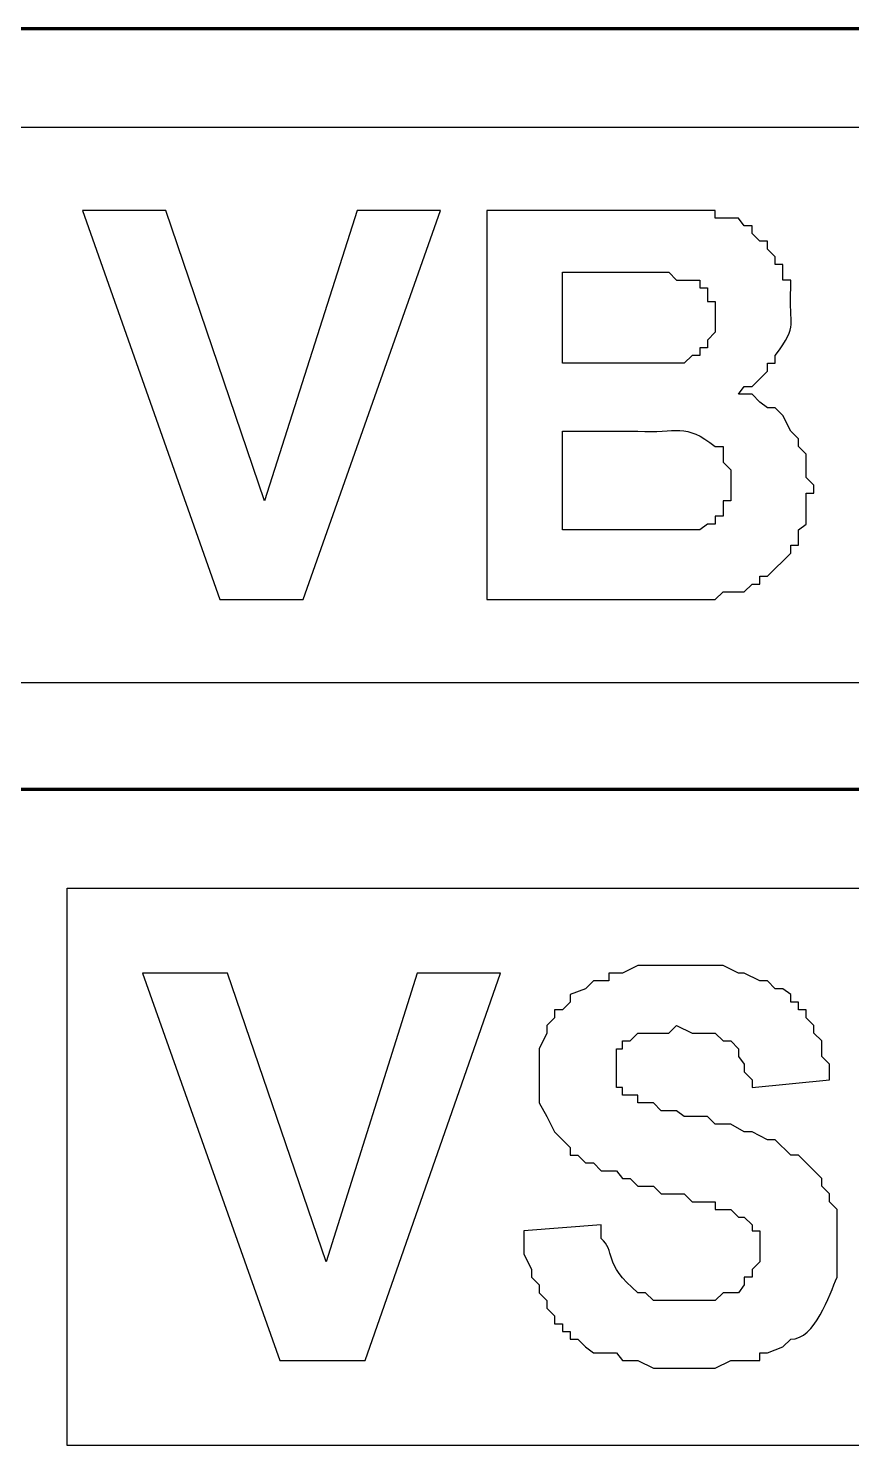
# Model space of a CAD drawing. Header units: millimetres. Extents: x -109 to -14.2, y -107.5 to -24.7.
# Drawn here: x -43.356 to -40.61, y -45.439 to -40.715 of the extents above; entities that cross this region are included whole.
import ezdxf

# ---------------------------------------------------------------- set-up
doc = ezdxf.new("R2010")
doc.units = ezdxf.units.MM
doc.header["$MEASUREMENT"] = 0
doc.layers.add('layer 1', color=7, linetype='Continuous')

msp = doc.modelspace()

# ---------------------------------------------------------------- linework, layer by layer
at = {"layer": 'layer 1', "color": 0, "lineweight": 80}
for points in [[(-46.6086, -40.7152), (-46.6086, -40.7152), (-37.9674, -40.7152), (-37.9674, -40.7152)], [(-46.6086, -43.2515), (-46.6086, -43.2515), (-37.9674, -43.2515), (-37.9674, -43.2515)]]:
    msp.add_open_spline(points, degree=3, dxfattribs=at)
at = {"layer": 'layer 1', "color": 0}
for points, knots in [([(-43.427, -41.0444), (-43.427, -41.0444), (-43.427, -42.8965), (-43.427, -42.8965), (-43.427, -42.8965), (-43.427, -42.8965), (-37.9674, -42.8965), (-37.9674, -42.8965), (-37.9674, -42.8965), (-37.9674, -42.8965), (-37.9674, -41.0444), (-37.9674, -41.0444), (-37.9674, -41.0444), (-37.9674, -41.0444), (-43.427, -41.0444), (-43.427, -41.0444)], [0, 0, 0, 0, 0.2, 0.2, 0.2, 0.2, 0.4, 0.4, 0.4, 0.4, 0.6, 0.6, 0.6, 0.6, 1, 1, 1, 1]), ([(-42.7171, -42.619), (-42.7171, -42.619), (-43.1753, -41.3219), (-43.1753, -41.3219), (-43.1753, -41.3219), (-43.1753, -41.3219), (-42.8978, -41.3219), (-42.8978, -41.3219), (-42.8978, -41.3219), (-42.8978, -41.3219), (-42.5687, -42.2899), (-42.5687, -42.2899), (-42.5687, -42.2899), (-42.5687, -42.2899), (-42.2589, -41.3219), (-42.2589, -41.3219), (-42.2589, -41.3219), (-42.2589, -41.3219), (-41.9814, -41.3219), (-41.9814, -41.3219), (-41.9814, -41.3219), (-41.9814, -41.3219), (-42.4396, -42.619), (-42.4396, -42.619), (-42.4396, -42.619), (-42.4396, -42.619), (-42.7171, -42.619), (-42.7171, -42.619)], [0, 0, 0, 0, 0.125, 0.125, 0.125, 0.125, 0.25, 0.25, 0.25, 0.25, 0.375, 0.375, 0.375, 0.375, 0.5, 0.5, 0.5, 0.5, 0.625, 0.625, 0.625, 0.625, 0.75, 0.75, 0.75, 0.75, 1, 1, 1, 1]), ([(-41.8265, -41.3219), (-41.8265, -41.3219), (-41.3232, -41.3219), (-41.3232, -41.3219), (-41.3232, -41.3219), (-41.2457, -41.3219), (-41.1683, -41.3219), (-41.0908, -41.3219), (-41.0908, -41.3219), (-41.0908, -41.3219), (-41.0651, -41.3219), (-41.0651, -41.3219), (-41.0651, -41.3219), (-41.0651, -41.3219), (-41.0651, -41.3477), (-41.0651, -41.3477), (-41.0651, -41.3477), (-41.0651, -41.3477), (-40.9876, -41.3477), (-40.9876, -41.3477), (-40.9876, -41.3477), (-40.9876, -41.3477), (-40.9683, -41.3735), (-40.9683, -41.3735), (-40.9683, -41.3735), (-40.9683, -41.3735), (-40.9424, -41.3735), (-40.9424, -41.3735), (-40.9424, -41.3735), (-40.9424, -41.3735), (-40.9424, -41.3993), (-40.9424, -41.3993), (-40.9424, -41.3993), (-40.9424, -41.3993), (-40.9166, -41.4251), (-40.9166, -41.4251), (-40.9166, -41.4251), (-40.9166, -41.4251), (-40.8908, -41.4251), (-40.8908, -41.4251), (-40.8908, -41.4251), (-40.8908, -41.4251), (-40.8908, -41.4509), (-40.8908, -41.4509), (-40.8908, -41.4509), (-40.8908, -41.4509), (-40.865, -41.4768), (-40.865, -41.4768), (-40.865, -41.4768), (-40.865, -41.4768), (-40.865, -41.5025), (-40.865, -41.5025), (-40.865, -41.5025), (-40.865, -41.5025), (-40.8392, -41.5025), (-40.8392, -41.5025), (-40.8392, -41.5025), (-40.8392, -41.5025), (-40.8392, -41.5542), (-40.8392, -41.5542), (-40.8392, -41.5542), (-40.8392, -41.5542), (-40.8134, -41.5542), (-40.8134, -41.5542), (-40.8134, -41.5542), (-40.8134, -41.5542), (-40.8134, -41.58), (-40.8134, -41.58), (-40.8134, -41.58), (-40.821, -41.7141), (-40.785, -41.6957), (-40.865, -41.8059), (-40.865, -41.8059), (-40.865, -41.8059), (-40.865, -41.8317), (-40.865, -41.8317), (-40.865, -41.8317), (-40.865, -41.8317), (-40.8908, -41.8317), (-40.8908, -41.8317), (-40.8908, -41.8317), (-40.8908, -41.8317), (-40.8908, -41.8575), (-40.8908, -41.8575), (-40.8908, -41.8575), (-40.8908, -41.8575), (-40.9424, -41.9091), (-40.9424, -41.9091), (-40.9424, -41.9091), (-40.9424, -41.9091), (-40.9683, -41.9091), (-40.9683, -41.9091), (-40.9683, -41.9091), (-40.9683, -41.9091), (-40.9876, -41.9349), (-40.9876, -41.9349), (-40.9876, -41.9349), (-40.9876, -41.9349), (-40.9424, -41.9349), (-40.9424, -41.9349), (-40.9424, -41.9349), (-40.9424, -41.9349), (-40.9166, -41.9608), (-40.9166, -41.9608), (-40.9166, -41.9608), (-40.9166, -41.9608), (-40.8908, -41.9801), (-40.8908, -41.9801), (-40.8908, -41.9801), (-40.8908, -41.9801), (-40.865, -41.9801), (-40.865, -41.9801), (-40.865, -41.9801), (-40.865, -41.9801), (-40.8392, -42.0059), (-40.8392, -42.0059), (-40.8392, -42.0059), (-40.8392, -42.0059), (-40.8134, -42.0576), (-40.8134, -42.0576), (-40.8134, -42.0576), (-40.8134, -42.0576), (-40.7875, -42.0834), (-40.7875, -42.0834), (-40.7875, -42.0834), (-40.7875, -42.0834), (-40.7875, -42.1092), (-40.7875, -42.1092), (-40.7875, -42.1092), (-40.7875, -42.1092), (-40.7617, -42.135), (-40.7617, -42.135), (-40.7617, -42.135), (-40.7617, -42.135), (-40.7617, -42.2124), (-40.7617, -42.2124), (-40.7617, -42.2124), (-40.7617, -42.2124), (-40.7359, -42.2382), (-40.7359, -42.2382), (-40.7359, -42.2382), (-40.7359, -42.2382), (-40.7359, -42.2641), (-40.7359, -42.2641), (-40.7359, -42.2641), (-40.7359, -42.2641), (-40.7617, -42.2641), (-40.7617, -42.2641), (-40.7617, -42.2641), (-40.7617, -42.2641), (-40.7617, -42.3673), (-40.7617, -42.3673), (-40.7617, -42.3673), (-40.7617, -42.3673), (-40.7875, -42.3867), (-40.7875, -42.3867), (-40.7875, -42.3867), (-40.7875, -42.3867), (-40.7875, -42.4383), (-40.7875, -42.4383), (-40.7875, -42.4383), (-40.7875, -42.4383), (-40.8134, -42.4383), (-40.8134, -42.4383), (-40.8134, -42.4383), (-40.8134, -42.4383), (-40.8134, -42.4641), (-40.8134, -42.4641), (-40.8134, -42.4641), (-40.8134, -42.4641), (-40.8908, -42.5416), (-40.8908, -42.5416), (-40.8908, -42.5416), (-40.8908, -42.5416), (-40.9166, -42.5416), (-40.9166, -42.5416), (-40.9166, -42.5416), (-40.9166, -42.5416), (-40.9166, -42.5674), (-40.9166, -42.5674), (-40.9166, -42.5674), (-40.9166, -42.5674), (-40.9424, -42.5674), (-40.9424, -42.5674), (-40.9424, -42.5674), (-40.9424, -42.5674), (-40.9683, -42.5932), (-40.9683, -42.5932), (-40.9683, -42.5932), (-40.9683, -42.5932), (-41.0392, -42.5932), (-41.0392, -42.5932), (-41.0392, -42.5932), (-41.0392, -42.5932), (-41.0651, -42.619), (-41.0651, -42.619), (-41.0651, -42.619), (-41.0651, -42.619), (-41.1683, -42.619), (-41.1683, -42.619), (-41.1683, -42.619), (-41.2285, -42.619), (-41.2888, -42.619), (-41.349, -42.619), (-41.349, -42.619), (-41.349, -42.619), (-41.8265, -42.619), (-41.8265, -42.619), (-41.8265, -42.619), (-41.8265, -42.619), (-41.8265, -41.3219), (-41.8265, -41.3219)], [0, 0, 0, 0, 0.018519, 0.018519, 0.018519, 0.018519, 0.037037, 0.037037, 0.037037, 0.037037, 0.055556, 0.055556, 0.055556, 0.055556, 0.074074, 0.074074, 0.074074, 0.074074, 0.092593, 0.092593, 0.092593, 0.092593, 0.111111, 0.111111, 0.111111, 0.111111, 0.12963, 0.12963, 0.12963, 0.12963, 0.148148, 0.148148, 0.148148, 0.148148, 0.166667, 0.166667, 0.166667, 0.166667, 0.185185, 0.185185, 0.185185, 0.185185, 0.203704, 0.203704, 0.203704, 0.203704, 0.222222, 0.222222, 0.222222, 0.222222, 0.240741, 0.240741, 0.240741, 0.240741, 0.259259, 0.259259, 0.259259, 0.259259, 0.277778, 0.277778, 0.277778, 0.277778, 0.296296, 0.296296, 0.296296, 0.296296, 0.314815, 0.314815, 0.314815, 0.314815, 0.333333, 0.333333, 0.333333, 0.333333, 0.351852, 0.351852, 0.351852, 0.351852, 0.37037, 0.37037, 0.37037, 0.37037, 0.388889, 0.388889, 0.388889, 0.388889, 0.407407, 0.407407, 0.407407, 0.407407, 0.425926, 0.425926, 0.425926, 0.425926, 0.444444, 0.444444, 0.444444, 0.444444, 0.462963, 0.462963, 0.462963, 0.462963, 0.481481, 0.481481, 0.481481, 0.481481, 0.5, 0.5, 0.5, 0.5, 0.518519, 0.518519, 0.518519, 0.518519, 0.537037, 0.537037, 0.537037, 0.537037, 0.555556, 0.555556, 0.555556, 0.555556, 0.574074, 0.574074, 0.574074, 0.574074, 0.592593, 0.592593, 0.592593, 0.592593, 0.611111, 0.611111, 0.611111, 0.611111, 0.62963, 0.62963, 0.62963, 0.62963, 0.648148, 0.648148, 0.648148, 0.648148, 0.666667, 0.666667, 0.666667, 0.666667, 0.685185, 0.685185, 0.685185, 0.685185, 0.703704, 0.703704, 0.703704, 0.703704, 0.722222, 0.722222, 0.722222, 0.722222, 0.740741, 0.740741, 0.740741, 0.740741, 0.759259, 0.759259, 0.759259, 0.759259, 0.777778, 0.777778, 0.777778, 0.777778, 0.796296, 0.796296, 0.796296, 0.796296, 0.814815, 0.814815, 0.814815, 0.814815, 0.833333, 0.833333, 0.833333, 0.833333, 0.851852, 0.851852, 0.851852, 0.851852, 0.87037, 0.87037, 0.87037, 0.87037, 0.888889, 0.888889, 0.888889, 0.888889, 0.907407, 0.907407, 0.907407, 0.907407, 0.925926, 0.925926, 0.925926, 0.925926, 0.944444, 0.944444, 0.944444, 0.944444, 0.962963, 0.962963, 0.962963, 0.962963, 1, 1, 1, 1]), ([(-41.5749, -41.5284), (-41.5749, -41.5284), (-41.5749, -41.8317), (-41.5749, -41.8317), (-41.5749, -41.8317), (-41.5749, -41.8317), (-41.1683, -41.8317), (-41.1683, -41.8317), (-41.1683, -41.8317), (-41.1683, -41.8317), (-41.1425, -41.8059), (-41.1425, -41.8059), (-41.1425, -41.8059), (-41.1425, -41.8059), (-41.1167, -41.8059), (-41.1167, -41.8059), (-41.1167, -41.8059), (-41.1167, -41.8059), (-41.1167, -41.7801), (-41.1167, -41.7801), (-41.1167, -41.7801), (-41.1167, -41.7801), (-41.0908, -41.7801), (-41.0908, -41.7801), (-41.0908, -41.7801), (-41.0908, -41.7801), (-41.0908, -41.7542), (-41.0908, -41.7542), (-41.0908, -41.7542), (-41.0908, -41.7542), (-41.0651, -41.7284), (-41.0651, -41.7284), (-41.0651, -41.7284), (-41.0651, -41.7284), (-41.0651, -41.6252), (-41.0651, -41.6252), (-41.0651, -41.6252), (-41.0651, -41.6252), (-41.0908, -41.6252), (-41.0908, -41.6252), (-41.0908, -41.6252), (-41.0908, -41.6252), (-41.0908, -41.58), (-41.0908, -41.58), (-41.0908, -41.58), (-41.0908, -41.58), (-41.1167, -41.58), (-41.1167, -41.58), (-41.1167, -41.58), (-41.1167, -41.58), (-41.1167, -41.5542), (-41.1167, -41.5542), (-41.1167, -41.5542), (-41.1167, -41.5542), (-41.1941, -41.5542), (-41.1941, -41.5542), (-41.1941, -41.5542), (-41.1941, -41.5542), (-41.2199, -41.5284), (-41.2199, -41.5284), (-41.2199, -41.5284), (-41.2199, -41.5284), (-41.42, -41.5284), (-41.42, -41.5284), (-41.42, -41.5284), (-41.42, -41.5284), (-41.5749, -41.5284), (-41.5749, -41.5284)], [0, 0, 0, 0, 0.055556, 0.055556, 0.055556, 0.055556, 0.111111, 0.111111, 0.111111, 0.111111, 0.166667, 0.166667, 0.166667, 0.166667, 0.222222, 0.222222, 0.222222, 0.222222, 0.277778, 0.277778, 0.277778, 0.277778, 0.333333, 0.333333, 0.333333, 0.333333, 0.388889, 0.388889, 0.388889, 0.388889, 0.444444, 0.444444, 0.444444, 0.444444, 0.5, 0.5, 0.5, 0.5, 0.555556, 0.555556, 0.555556, 0.555556, 0.611111, 0.611111, 0.611111, 0.611111, 0.666667, 0.666667, 0.666667, 0.666667, 0.722222, 0.722222, 0.722222, 0.722222, 0.777778, 0.777778, 0.777778, 0.777778, 0.833333, 0.833333, 0.833333, 0.833333, 0.888889, 0.888889, 0.888889, 0.888889, 1, 1, 1, 1]), ([(-41.5749, -42.0576), (-41.5749, -42.0576), (-41.5749, -42.3867), (-41.5749, -42.3867), (-41.5749, -42.3867), (-41.5749, -42.3867), (-41.1167, -42.3867), (-41.1167, -42.3867), (-41.1167, -42.3867), (-41.1167, -42.3867), (-41.0908, -42.3673), (-41.0908, -42.3673), (-41.0908, -42.3673), (-41.0908, -42.3673), (-41.0651, -42.3673), (-41.0651, -42.3673), (-41.0651, -42.3673), (-41.0651, -42.3673), (-41.0651, -42.3415), (-41.0651, -42.3415), (-41.0651, -42.3415), (-41.0651, -42.3415), (-41.0392, -42.3415), (-41.0392, -42.3415), (-41.0392, -42.3415), (-41.0392, -42.3415), (-41.0392, -42.2899), (-41.0392, -42.2899), (-41.0392, -42.2899), (-41.0392, -42.2899), (-41.0134, -42.2899), (-41.0134, -42.2899), (-41.0134, -42.2899), (-41.0134, -42.2899), (-41.0134, -42.1866), (-41.0134, -42.1866), (-41.0134, -42.1866), (-41.0134, -42.1866), (-41.0392, -42.1608), (-41.0392, -42.1608), (-41.0392, -42.1608), (-41.0392, -42.1608), (-41.0392, -42.1092), (-41.0392, -42.1092), (-41.0392, -42.1092), (-41.0392, -42.1092), (-41.0651, -42.1092), (-41.0651, -42.1092), (-41.0651, -42.1092), (-41.1667, -42.0279), (-41.1924, -42.0658), (-41.3232, -42.0576), (-41.3232, -42.0576), (-41.3232, -42.0576), (-41.3748, -42.0576), (-41.3748, -42.0576), (-41.3748, -42.0576), (-41.3748, -42.0576), (-41.5749, -42.0576), (-41.5749, -42.0576)], [0, 0, 0, 0, 0.0625, 0.0625, 0.0625, 0.0625, 0.125, 0.125, 0.125, 0.125, 0.1875, 0.1875, 0.1875, 0.1875, 0.25, 0.25, 0.25, 0.25, 0.3125, 0.3125, 0.3125, 0.3125, 0.375, 0.375, 0.375, 0.375, 0.4375, 0.4375, 0.4375, 0.4375, 0.5, 0.5, 0.5, 0.5, 0.5625, 0.5625, 0.5625, 0.5625, 0.625, 0.625, 0.625, 0.625, 0.6875, 0.6875, 0.6875, 0.6875, 0.75, 0.75, 0.75, 0.75, 0.8125, 0.8125, 0.8125, 0.8125, 0.875, 0.875, 0.875, 0.875, 1, 1, 1, 1]), ([(-43.227, -43.5806), (-43.227, -43.5806), (-43.227, -45.4392), (-43.227, -45.4392), (-43.227, -45.4392), (-43.227, -45.4392), (-37.9674, -45.4392), (-37.9674, -45.4392), (-37.9674, -45.4392), (-37.9674, -45.4392), (-37.9674, -43.5806), (-37.9674, -43.5806), (-37.9674, -43.5806), (-37.9674, -43.5806), (-43.227, -43.5806), (-43.227, -43.5806)], [0, 0, 0, 0, 0.2, 0.2, 0.2, 0.2, 0.4, 0.4, 0.4, 0.4, 0.6, 0.6, 0.6, 0.6, 1, 1, 1, 1]), ([(-42.5172, -45.1552), (-42.5172, -45.1552), (-42.9754, -43.8645), (-42.9754, -43.8645), (-42.9754, -43.8645), (-42.9754, -43.8645), (-42.6914, -43.8645), (-42.6914, -43.8645), (-42.6914, -43.8645), (-42.6914, -43.8645), (-42.3623, -44.8261), (-42.3623, -44.8261), (-42.3623, -44.8261), (-42.3623, -44.8261), (-42.059, -43.8645), (-42.059, -43.8645), (-42.059, -43.8645), (-42.059, -43.8645), (-41.7815, -43.8645), (-41.7815, -43.8645), (-41.7815, -43.8645), (-41.7815, -43.8645), (-42.2332, -45.1552), (-42.2332, -45.1552), (-42.2332, -45.1552), (-42.2332, -45.1552), (-42.5172, -45.1552), (-42.5172, -45.1552)], [0, 0, 0, 0, 0.125, 0.125, 0.125, 0.125, 0.25, 0.25, 0.25, 0.25, 0.375, 0.375, 0.375, 0.375, 0.5, 0.5, 0.5, 0.5, 0.625, 0.625, 0.625, 0.625, 0.75, 0.75, 0.75, 0.75, 1, 1, 1, 1]), ([(-41.704, -44.7228), (-41.704, -44.7228), (-41.4459, -44.7035), (-41.4459, -44.7035), (-41.4459, -44.7035), (-41.4459, -44.7035), (-41.4459, -44.7487), (-41.4459, -44.7487), (-41.4459, -44.7487), (-41.3961, -44.7893), (-41.4417, -44.8306), (-41.3233, -44.9293), (-41.3233, -44.9293), (-41.3233, -44.9293), (-41.2975, -44.9293), (-41.2975, -44.9293), (-41.2975, -44.9293), (-41.2975, -44.9293), (-41.2716, -44.9552), (-41.2716, -44.9552), (-41.2716, -44.9552), (-41.2028, -44.9552), (-41.134, -44.9552), (-41.0651, -44.9552), (-41.0651, -44.9552), (-41.0651, -44.9552), (-41.0393, -44.9293), (-41.0393, -44.9293), (-41.0393, -44.9293), (-41.0393, -44.9293), (-40.9877, -44.9293), (-40.9877, -44.9293), (-40.9877, -44.9293), (-40.9877, -44.9293), (-40.9683, -44.9036), (-40.9683, -44.9036), (-40.9683, -44.9036), (-40.9683, -44.9036), (-40.9683, -44.8777), (-40.9683, -44.8777), (-40.9683, -44.8777), (-40.9683, -44.8777), (-40.9425, -44.8777), (-40.9425, -44.8777), (-40.9425, -44.8777), (-40.9425, -44.8777), (-40.9425, -44.8519), (-40.9425, -44.8519), (-40.9425, -44.8519), (-40.9425, -44.8519), (-40.9167, -44.8261), (-40.9167, -44.8261), (-40.9167, -44.8261), (-40.9167, -44.8261), (-40.9167, -44.7228), (-40.9167, -44.7228), (-40.9167, -44.7228), (-40.9167, -44.7228), (-40.9425, -44.7228), (-40.9425, -44.7228), (-40.9425, -44.7228), (-40.9425, -44.7228), (-40.9425, -44.7035), (-40.9425, -44.7035), (-40.9425, -44.7035), (-40.9425, -44.7035), (-40.9683, -44.6777), (-40.9683, -44.6777), (-40.9683, -44.6777), (-40.9683, -44.6777), (-40.9877, -44.6777), (-40.9877, -44.6777), (-40.9877, -44.6777), (-40.9877, -44.6777), (-41.0135, -44.6519), (-41.0135, -44.6519), (-41.0135, -44.6519), (-41.0135, -44.6519), (-41.0651, -44.6519), (-41.0651, -44.6519), (-41.0651, -44.6519), (-41.0651, -44.6519), (-41.0651, -44.626), (-41.0651, -44.626), (-41.0651, -44.626), (-41.0651, -44.626), (-41.1426, -44.626), (-41.1426, -44.626), (-41.1426, -44.626), (-41.1426, -44.626), (-41.1684, -44.6002), (-41.1684, -44.6002), (-41.1684, -44.6002), (-41.1684, -44.6002), (-41.2459, -44.6002), (-41.2459, -44.6002), (-41.2459, -44.6002), (-41.2459, -44.6002), (-41.2716, -44.5744), (-41.2716, -44.5744), (-41.2716, -44.5744), (-41.2716, -44.5744), (-41.3233, -44.5744), (-41.3233, -44.5744), (-41.3233, -44.5744), (-41.3233, -44.5744), (-41.3491, -44.5486), (-41.3491, -44.5486), (-41.3491, -44.5486), (-41.3491, -44.5486), (-41.3749, -44.5486), (-41.3749, -44.5486), (-41.3749, -44.5486), (-41.3749, -44.5486), (-41.3943, -44.5228), (-41.3943, -44.5228), (-41.3943, -44.5228), (-41.3943, -44.5228), (-41.4459, -44.5228), (-41.4459, -44.5228), (-41.4459, -44.5228), (-41.4459, -44.5228), (-41.4717, -44.497), (-41.4717, -44.497), (-41.4717, -44.497), (-41.4717, -44.497), (-41.4975, -44.497), (-41.4975, -44.497), (-41.4975, -44.497), (-41.4975, -44.497), (-41.5233, -44.4712), (-41.5233, -44.4712), (-41.5233, -44.4712), (-41.5233, -44.4712), (-41.5492, -44.4712), (-41.5492, -44.4712), (-41.5492, -44.4712), (-41.5492, -44.4712), (-41.5492, -44.4453), (-41.5492, -44.4453), (-41.5492, -44.4453), (-41.5492, -44.4453), (-41.6008, -44.3937), (-41.6008, -44.3937), (-41.6008, -44.3937), (-41.6008, -44.3937), (-41.6266, -44.3421), (-41.6266, -44.3421), (-41.6266, -44.3421), (-41.6266, -44.3421), (-41.6524, -44.2969), (-41.6524, -44.2969), (-41.6524, -44.2969), (-41.6524, -44.2969), (-41.6524, -44.1162), (-41.6524, -44.1162), (-41.6524, -44.1162), (-41.6524, -44.1162), (-41.6266, -44.0646), (-41.6266, -44.0646), (-41.6266, -44.0646), (-41.6266, -44.0646), (-41.6266, -44.0388), (-41.6266, -44.0388), (-41.6266, -44.0388), (-41.6266, -44.0388), (-41.6008, -44.013), (-41.6008, -44.013), (-41.6008, -44.013), (-41.6008, -44.013), (-41.6008, -43.9871), (-41.6008, -43.9871), (-41.6008, -43.9871), (-41.6008, -43.9871), (-41.575, -43.9871), (-41.575, -43.9871), (-41.575, -43.9871), (-41.575, -43.9871), (-41.5492, -43.9613), (-41.5492, -43.9613), (-41.5492, -43.9613), (-41.5492, -43.9613), (-41.5492, -43.9355), (-41.5492, -43.9355), (-41.5492, -43.9355), (-41.5492, -43.9355), (-41.4975, -43.9162), (-41.4975, -43.9162), (-41.4975, -43.9162), (-41.4975, -43.9162), (-41.4717, -43.8903), (-41.4717, -43.8903), (-41.4717, -43.8903), (-41.4717, -43.8903), (-41.4201, -43.8903), (-41.4201, -43.8903), (-41.4201, -43.8903), (-41.4201, -43.8903), (-41.4201, -43.8645), (-41.4201, -43.8645), (-41.4201, -43.8645), (-41.4201, -43.8645), (-41.3749, -43.8645), (-41.3749, -43.8645), (-41.3749, -43.8645), (-41.3749, -43.8645), (-41.3233, -43.8387), (-41.3233, -43.8387), (-41.3233, -43.8387), (-41.3233, -43.8387), (-41.0393, -43.8387), (-41.0393, -43.8387), (-41.0393, -43.8387), (-41.0393, -43.8387), (-40.9877, -43.8645), (-40.9877, -43.8645), (-40.9877, -43.8645), (-40.9877, -43.8645), (-40.9683, -43.8645), (-40.9683, -43.8645), (-40.9683, -43.8645), (-40.9683, -43.8645), (-40.9167, -43.8903), (-40.9167, -43.8903), (-40.9167, -43.8903), (-40.9167, -43.8903), (-40.8909, -43.8903), (-40.8909, -43.8903), (-40.8909, -43.8903), (-40.8909, -43.8903), (-40.8651, -43.9162), (-40.8651, -43.9162), (-40.8651, -43.9162), (-40.8651, -43.9162), (-40.8393, -43.9162), (-40.8393, -43.9162), (-40.8393, -43.9162), (-40.8393, -43.9162), (-40.8135, -43.9355), (-40.8135, -43.9355), (-40.8135, -43.9355), (-40.8135, -43.9355), (-40.8135, -43.9613), (-40.8135, -43.9613), (-40.8135, -43.9613), (-40.8135, -43.9613), (-40.7876, -43.9613), (-40.7876, -43.9613), (-40.7876, -43.9613), (-40.7876, -43.9613), (-40.7876, -43.9871), (-40.7876, -43.9871), (-40.7876, -43.9871), (-40.7876, -43.9871), (-40.7618, -43.9871), (-40.7618, -43.9871), (-40.7618, -43.9871), (-40.7618, -43.9871), (-40.7618, -44.013), (-40.7618, -44.013), (-40.7618, -44.013), (-40.7618, -44.013), (-40.736, -44.0388), (-40.736, -44.0388), (-40.736, -44.0388), (-40.736, -44.0388), (-40.736, -44.0646), (-40.736, -44.0646), (-40.736, -44.0646), (-40.736, -44.0646), (-40.7102, -44.0904), (-40.7102, -44.0904), (-40.7102, -44.0904), (-40.7102, -44.0904), (-40.7102, -44.142), (-40.7102, -44.142), (-40.7102, -44.142), (-40.7102, -44.142), (-40.6844, -44.1679), (-40.6844, -44.1679), (-40.6844, -44.1679), (-40.6844, -44.1679), (-40.6844, -44.2195), (-40.6844, -44.2195), (-40.6844, -44.2195), (-40.6844, -44.2195), (-40.9425, -44.2453), (-40.9425, -44.2453), (-40.9425, -44.2453), (-40.9425, -44.2453), (-40.9425, -44.2195), (-40.9425, -44.2195), (-40.9425, -44.2195), (-40.9425, -44.2195), (-40.9683, -44.1936), (-40.9683, -44.1936), (-40.9683, -44.1936), (-40.9683, -44.1936), (-40.9683, -44.1679), (-40.9683, -44.1679), (-40.9683, -44.1679), (-40.9683, -44.1679), (-40.9877, -44.142), (-40.9877, -44.142), (-40.9877, -44.142), (-40.9877, -44.142), (-40.9877, -44.1162), (-40.9877, -44.1162), (-40.9877, -44.1162), (-40.9877, -44.1162), (-41.0135, -44.0904), (-41.0135, -44.0904), (-41.0135, -44.0904), (-41.0135, -44.0904), (-41.0393, -44.0904), (-41.0393, -44.0904), (-41.0393, -44.0904), (-41.0393, -44.0904), (-41.0651, -44.0646), (-41.0651, -44.0646), (-41.0651, -44.0646), (-41.0651, -44.0646), (-41.1426, -44.0646), (-41.1426, -44.0646), (-41.1426, -44.0646), (-41.1426, -44.0646), (-41.1942, -44.0388), (-41.1942, -44.0388), (-41.1942, -44.0388), (-41.1942, -44.0388), (-41.22, -44.0646), (-41.22, -44.0646), (-41.22, -44.0646), (-41.22, -44.0646), (-41.3233, -44.0646), (-41.3233, -44.0646), (-41.3233, -44.0646), (-41.3233, -44.0646), (-41.3491, -44.0904), (-41.3491, -44.0904), (-41.3491, -44.0904), (-41.3491, -44.0904), (-41.3749, -44.0904), (-41.3749, -44.0904), (-41.3749, -44.0904), (-41.3749, -44.0904), (-41.3749, -44.1162), (-41.3749, -44.1162), (-41.3749, -44.1162), (-41.3749, -44.1162), (-41.3943, -44.1162), (-41.3943, -44.1162), (-41.3943, -44.1162), (-41.3943, -44.1162), (-41.3943, -44.2453), (-41.3943, -44.2453), (-41.3943, -44.2453), (-41.3943, -44.2453), (-41.3749, -44.2453), (-41.3749, -44.2453), (-41.3749, -44.2453), (-41.3749, -44.2453), (-41.3749, -44.2711), (-41.3749, -44.2711), (-41.3749, -44.2711), (-41.3749, -44.2711), (-41.3233, -44.2711), (-41.3233, -44.2711), (-41.3233, -44.2711), (-41.3233, -44.2711), (-41.3233, -44.2969), (-41.3233, -44.2969), (-41.3233, -44.2969), (-41.3233, -44.2969), (-41.2716, -44.2969), (-41.2716, -44.2969), (-41.2716, -44.2969), (-41.2716, -44.2969), (-41.2459, -44.3227), (-41.2459, -44.3227), (-41.2459, -44.3227), (-41.2459, -44.3227), (-41.1942, -44.3227), (-41.1942, -44.3227), (-41.1942, -44.3227), (-41.1942, -44.3227), (-41.1684, -44.3421), (-41.1684, -44.3421), (-41.1684, -44.3421), (-41.1684, -44.3421), (-41.091, -44.3421), (-41.091, -44.3421), (-41.091, -44.3421), (-41.091, -44.3421), (-41.0651, -44.3679), (-41.0651, -44.3679), (-41.0651, -44.3679), (-41.0651, -44.3679), (-41.0135, -44.3679), (-41.0135, -44.3679), (-41.0135, -44.3679), (-41.0135, -44.3679), (-40.9683, -44.3937), (-40.9683, -44.3937), (-40.9683, -44.3937), (-40.9683, -44.3937), (-40.9425, -44.3937), (-40.9425, -44.3937), (-40.9425, -44.3937), (-40.9425, -44.3937), (-40.8909, -44.4195), (-40.8909, -44.4195), (-40.8909, -44.4195), (-40.8909, -44.4195), (-40.8651, -44.4195), (-40.8651, -44.4195), (-40.8651, -44.4195), (-40.8651, -44.4195), (-40.8135, -44.4712), (-40.8135, -44.4712), (-40.8135, -44.4712), (-40.8135, -44.4712), (-40.7876, -44.4712), (-40.7876, -44.4712), (-40.7876, -44.4712), (-40.7876, -44.4712), (-40.7102, -44.5486), (-40.7102, -44.5486), (-40.7102, -44.5486), (-40.7102, -44.5486), (-40.7102, -44.5744), (-40.7102, -44.5744), (-40.7102, -44.5744), (-40.7102, -44.5744), (-40.6844, -44.6002), (-40.6844, -44.6002), (-40.6844, -44.6002), (-40.6844, -44.6002), (-40.6844, -44.626), (-40.6844, -44.626), (-40.6844, -44.626), (-40.6844, -44.626), (-40.6586, -44.6519), (-40.6586, -44.6519), (-40.6586, -44.6519), (-40.6586, -44.6519), (-40.6586, -44.8777), (-40.6586, -44.8777), (-40.6586, -44.8777), (-40.6842, -44.9364), (-40.7324, -45.0848), (-40.8135, -45.0842), (-40.8135, -45.0842), (-40.8135, -45.0842), (-40.8393, -45.1101), (-40.8393, -45.1101), (-40.8393, -45.1101), (-40.8393, -45.1101), (-40.8909, -45.1294), (-40.8909, -45.1294), (-40.8909, -45.1294), (-40.8909, -45.1294), (-40.9167, -45.1294), (-40.9167, -45.1294), (-40.9167, -45.1294), (-40.9167, -45.1294), (-40.9167, -45.1552), (-40.9167, -45.1552), (-40.9167, -45.1552), (-40.9167, -45.1552), (-41.0135, -45.1552), (-41.0135, -45.1552), (-41.0135, -45.1552), (-41.0135, -45.1552), (-41.0651, -45.181), (-41.0651, -45.181), (-41.0651, -45.181), (-41.0651, -45.181), (-41.2716, -45.181), (-41.2716, -45.181), (-41.2716, -45.181), (-41.2716, -45.181), (-41.3233, -45.1552), (-41.3233, -45.1552), (-41.3233, -45.1552), (-41.3233, -45.1552), (-41.3749, -45.1552), (-41.3749, -45.1552), (-41.3749, -45.1552), (-41.3749, -45.1552), (-41.3943, -45.1294), (-41.3943, -45.1294), (-41.3943, -45.1294), (-41.3943, -45.1294), (-41.4717, -45.1294), (-41.4717, -45.1294), (-41.4717, -45.1294), (-41.4717, -45.1294), (-41.4975, -45.1101), (-41.4975, -45.1101), (-41.4975, -45.1101), (-41.4975, -45.1101), (-41.5233, -45.0842), (-41.5233, -45.0842), (-41.5233, -45.0842), (-41.5233, -45.0842), (-41.5492, -45.0842), (-41.5492, -45.0842), (-41.5492, -45.0842), (-41.5492, -45.0842), (-41.5492, -45.0584), (-41.5492, -45.0584), (-41.5492, -45.0584), (-41.5492, -45.0584), (-41.575, -45.0584), (-41.575, -45.0584), (-41.575, -45.0584), (-41.575, -45.0584), (-41.575, -45.0326), (-41.575, -45.0326), (-41.575, -45.0326), (-41.575, -45.0326), (-41.6008, -45.0326), (-41.6008, -45.0326), (-41.6008, -45.0326), (-41.6008, -45.0326), (-41.6008, -45.0068), (-41.6008, -45.0068), (-41.6008, -45.0068), (-41.6008, -45.0068), (-41.6266, -44.981), (-41.6266, -44.981), (-41.6266, -44.981), (-41.6266, -44.981), (-41.6266, -44.9552), (-41.6266, -44.9552), (-41.6266, -44.9552), (-41.6266, -44.9552), (-41.6524, -44.9293), (-41.6524, -44.9293), (-41.6524, -44.9293), (-41.6524, -44.9293), (-41.6524, -44.9036), (-41.6524, -44.9036), (-41.6524, -44.9036), (-41.6524, -44.9036), (-41.6782, -44.8777), (-41.6782, -44.8777), (-41.6782, -44.8777), (-41.6782, -44.8777), (-41.6782, -44.8519), (-41.6782, -44.8519), (-41.6782, -44.8519), (-41.6782, -44.8519), (-41.704, -44.8003), (-41.704, -44.8003), (-41.704, -44.8003), (-41.704, -44.8003), (-41.704, -44.7228), (-41.704, -44.7228)], [0, 0, 0, 0, 0.007092, 0.007092, 0.007092, 0.007092, 0.014184, 0.014184, 0.014184, 0.014184, 0.021277, 0.021277, 0.021277, 0.021277, 0.028369, 0.028369, 0.028369, 0.028369, 0.035461, 0.035461, 0.035461, 0.035461, 0.042553, 0.042553, 0.042553, 0.042553, 0.049645, 0.049645, 0.049645, 0.049645, 0.056738, 0.056738, 0.056738, 0.056738, 0.06383, 0.06383, 0.06383, 0.06383, 0.070922, 0.070922, 0.070922, 0.070922, 0.078014, 0.078014, 0.078014, 0.078014, 0.085106, 0.085106, 0.085106, 0.085106, 0.092199, 0.092199, 0.092199, 0.092199, 0.099291, 0.099291, 0.099291, 0.099291, 0.106383, 0.106383, 0.106383, 0.106383, 0.113475, 0.113475, 0.113475, 0.113475, 0.120567, 0.120567, 0.120567, 0.120567, 0.12766, 0.12766, 0.12766, 0.12766, 0.134752, 0.134752, 0.134752, 0.134752, 0.141844, 0.141844, 0.141844, 0.141844, 0.148936, 0.148936, 0.148936, 0.148936, 0.156028, 0.156028, 0.156028, 0.156028, 0.163121, 0.163121, 0.163121, 0.163121, 0.170213, 0.170213, 0.170213, 0.170213, 0.177305, 0.177305, 0.177305, 0.177305, 0.184397, 0.184397, 0.184397, 0.184397, 0.191489, 0.191489, 0.191489, 0.191489, 0.198582, 0.198582, 0.198582, 0.198582, 0.205674, 0.205674, 0.205674, 0.205674, 0.212766, 0.212766, 0.212766, 0.212766, 0.219858, 0.219858, 0.219858, 0.219858, 0.22695, 0.22695, 0.22695, 0.22695, 0.234043, 0.234043, 0.234043, 0.234043, 0.241135, 0.241135, 0.241135, 0.241135, 0.248227, 0.248227, 0.248227, 0.248227, 0.255319, 0.255319, 0.255319, 0.255319, 0.262411, 0.262411, 0.262411, 0.262411, 0.269504, 0.269504, 0.269504, 0.269504, 0.276596, 0.276596, 0.276596, 0.276596, 0.283688, 0.283688, 0.283688, 0.283688, 0.29078, 0.29078, 0.29078, 0.29078, 0.297872, 0.297872, 0.297872, 0.297872, 0.304965, 0.304965, 0.304965, 0.304965, 0.312057, 0.312057, 0.312057, 0.312057, 0.319149, 0.319149, 0.319149, 0.319149, 0.326241, 0.326241, 0.326241, 0.326241, 0.333333, 0.333333, 0.333333, 0.333333, 0.340426, 0.340426, 0.340426, 0.340426, 0.347518, 0.347518, 0.347518, 0.347518, 0.35461, 0.35461, 0.35461, 0.35461, 0.361702, 0.361702, 0.361702, 0.361702, 0.368794, 0.368794, 0.368794, 0.368794, 0.375887, 0.375887, 0.375887, 0.375887, 0.382979, 0.382979, 0.382979, 0.382979, 0.390071, 0.390071, 0.390071, 0.390071, 0.397163, 0.397163, 0.397163, 0.397163, 0.404255, 0.404255, 0.404255, 0.404255, 0.411348, 0.411348, 0.411348, 0.411348, 0.41844, 0.41844, 0.41844, 0.41844, 0.425532, 0.425532, 0.425532, 0.425532, 0.432624, 0.432624, 0.432624, 0.432624, 0.439716, 0.439716, 0.439716, 0.439716, 0.446809, 0.446809, 0.446809, 0.446809, 0.453901, 0.453901, 0.453901, 0.453901, 0.460993, 0.460993, 0.460993, 0.460993, 0.468085, 0.468085, 0.468085, 0.468085, 0.475177, 0.475177, 0.475177, 0.475177, 0.48227, 0.48227, 0.48227, 0.48227, 0.489362, 0.489362, 0.489362, 0.489362, 0.496454, 0.496454, 0.496454, 0.496454, 0.503546, 0.503546, 0.503546, 0.503546, 0.510638, 0.510638, 0.510638, 0.510638, 0.51773, 0.51773, 0.51773, 0.517731, 0.524823, 0.524823, 0.524823, 0.524823, 0.531915, 0.531915, 0.531915, 0.531915, 0.539007, 0.539007, 0.539007, 0.539007, 0.546099, 0.546099, 0.546099, 0.546099, 0.553191, 0.553191, 0.553191, 0.553191, 0.560284, 0.560284, 0.560284, 0.560284, 0.567376, 0.567376, 0.567376, 0.567376, 0.574468, 0.574468, 0.574468, 0.574468, 0.58156, 0.58156, 0.58156, 0.58156, 0.588652, 0.588652, 0.588652, 0.588652, 0.595745, 0.595745, 0.595745, 0.595745, 0.602837, 0.602837, 0.602837, 0.602837, 0.609929, 0.609929, 0.609929, 0.609929, 0.617021, 0.617021, 0.617021, 0.617021, 0.624113, 0.624113, 0.624113, 0.624113, 0.631206, 0.631206, 0.631206, 0.631206, 0.638298, 0.638298, 0.638298, 0.638298, 0.64539, 0.64539, 0.64539, 0.64539, 0.652482, 0.652482, 0.652482, 0.652482, 0.659574, 0.659574, 0.659574, 0.659574, 0.666667, 0.666667, 0.666667, 0.666667, 0.673759, 0.673759, 0.673759, 0.673759, 0.680851, 0.680851, 0.680851, 0.680851, 0.687943, 0.687943, 0.687943, 0.687943, 0.695035, 0.695035, 0.695035, 0.695035, 0.702128, 0.702128, 0.702128, 0.702128, 0.70922, 0.70922, 0.70922, 0.70922, 0.716312, 0.716312, 0.716312, 0.716312, 0.723404, 0.723404, 0.723404, 0.723404, 0.730496, 0.730496, 0.730496, 0.730496, 0.737589, 0.737589, 0.737589, 0.737589, 0.744681, 0.744681, 0.744681, 0.744681, 0.751773, 0.751773, 0.751773, 0.751773, 0.758865, 0.758865, 0.758865, 0.758865, 0.765957, 0.765957, 0.765957, 0.765957, 0.77305, 0.77305, 0.77305, 0.77305, 0.780142, 0.780142, 0.780142, 0.780142, 0.787234, 0.787234, 0.787234, 0.787234, 0.794326, 0.794326, 0.794326, 0.794326, 0.801418, 0.801418, 0.801418, 0.801418, 0.808511, 0.808511, 0.808511, 0.808511, 0.815603, 0.815603, 0.815603, 0.815603, 0.822695, 0.822695, 0.822695, 0.822695, 0.829787, 0.829787, 0.829787, 0.829787, 0.836879, 0.836879, 0.836879, 0.836879, 0.843972, 0.843972, 0.843972, 0.843972, 0.851064, 0.851064, 0.851064, 0.851064, 0.858156, 0.858156, 0.858156, 0.858156, 0.865248, 0.865248, 0.865248, 0.865248, 0.87234, 0.87234, 0.87234, 0.87234, 0.879433, 0.879433, 0.879433, 0.879433, 0.886525, 0.886525, 0.886525, 0.886525, 0.893617, 0.893617, 0.893617, 0.893617, 0.900709, 0.900709, 0.900709, 0.900709, 0.907801, 0.907801, 0.907801, 0.907801, 0.914894, 0.914894, 0.914894, 0.914894, 0.921986, 0.921986, 0.921986, 0.921986, 0.929078, 0.929078, 0.929078, 0.929078, 0.93617, 0.93617, 0.93617, 0.93617, 0.943262, 0.943262, 0.943262, 0.943262, 0.950355, 0.950355, 0.950355, 0.950355, 0.957447, 0.957447, 0.957447, 0.957447, 0.964539, 0.964539, 0.964539, 0.964539, 0.971631, 0.971631, 0.971631, 0.971631, 0.978723, 0.978723, 0.978723, 0.978723, 0.985816, 0.985816, 0.985816, 0.985816, 1, 1, 1, 1])]:
    msp.add_open_spline(points, degree=3, knots=knots, dxfattribs=at)

doc.saveas('drawing.dxf')
